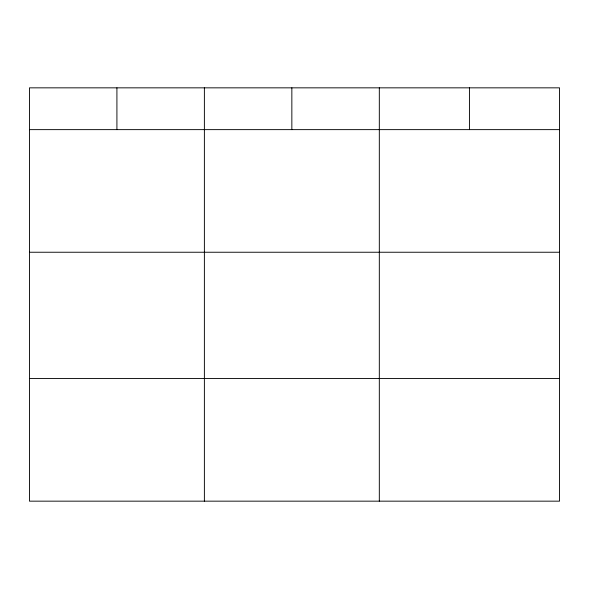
<?xml version="1.0" encoding="UTF-8"?>
<svg xmlns="http://www.w3.org/2000/svg" width="589" height="589" viewBox="0 0 589 589"><rect width="100%" height="100%" fill="white"/><g stroke="black" fill="none" stroke-linecap="round" stroke-linejoin="round"><path stroke-width="0.88" d="M559.55 252.239L559.55 87.842L29.45 87.842L29.45 501.158L559.55 501.158L559.55 252.239L29.45 252.239M29.45 129.632L559.55 129.632M29.45 378.558L559.55 378.558M469.433 87.842L469.433 129.632M379.316 87.842L379.316 501.158M291.849 87.842L291.849 129.632M204.383 87.842L204.383 501.158M116.916 87.842L116.916 129.632"/></g></svg>
